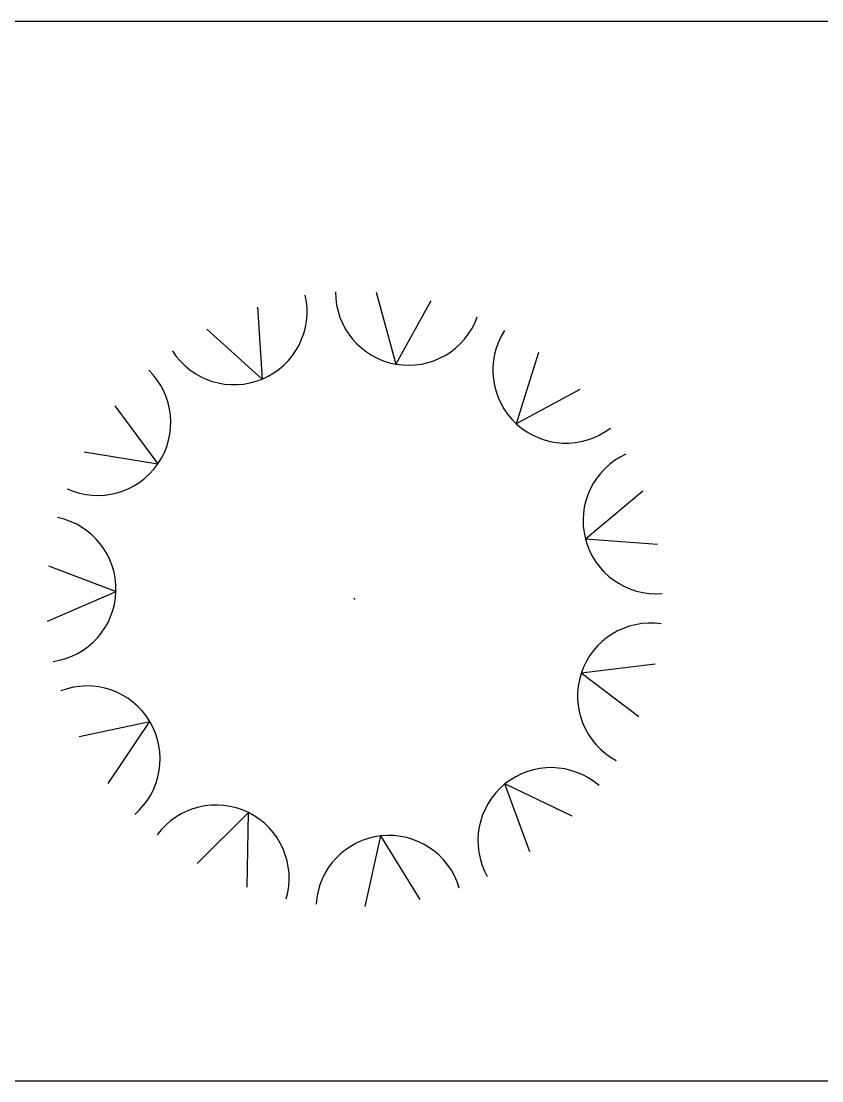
# Model space of a CAD drawing. Header units: millimetres. Extents: x -4017 to 59953, y -688 to 66564.
# Drawn here: x 48743 to 50841, y 34284 to 37063 of the extents above; entities that cross this region are included whole.
import ezdxf

# ---------------------------------------------------------------- set-up
doc = ezdxf.new("R2010")
doc.units = ezdxf.units.MM
doc.layers.add('www.cad-blocks.net', color=7, linetype='Continuous')

# ---------------------------------------------------------------- blocks, each defined once
blk = doc.blocks.new('A$C516926BB')
for p, q in [((0, 27.6876), (62.4121, 27.6876)), ((0, 24.9084), (62.4121, 24.9084))]:
    blk.add_line(p, q)
blk = doc.blocks.new('A$C405F41CC')
for p, q in [((0.8614, 1.611), (0.9131, 1.4221)), ((1.0047, 1.5878), (0.9131, 1.4221)), ((0.5504, 1.5719), (0.5629, 1.383)), ((0.4173, 1.5139), (0.5629, 1.383)), ((1.2874, 1.4525), (1.2289, 1.2657)), ((1.3955, 1.3555), (1.2289, 1.2657)), ((0.1768, 1.3129), (0.2895, 1.1608)), ((0.0962, 1.1922), (0.2895, 1.1608)), ((1.5602, 1.0889), (1.4099, 0.9634)), ((1.5986, 0.9489), (1.4099, 0.9634)), ((0.0026, 0.8931), (0.1796, 0.826)), ((0, 0.7479), (0.1796, 0.826)), ((1.5931, 0.6355), (1.3988, 0.6112)), ((1.5497, 0.497), (1.3988, 0.6112)), ((0.083, 0.4457), (0.2681, 0.4849)), ((0.1593, 0.3221), (0.2681, 0.4849)), ((1.2642, 0.1432), (1.199, 0.3209)), ((1.3756, 0.2364), (1.199, 0.3209)), ((0.3925, 0.1127), (0.527, 0.2459)), ((0.5234, 0.0501), (0.527, 0.2459)), ((0.8328, 0), (0.874, 0.1847)), ((0.9769, 0.0181), (0.874, 0.1847))]:
    blk.add_line(p, q)
for centre, start, end in [((0.4889, 1.5597), 212.5214, 12.947), ((0.9464, 1.6107), 179.7941, 340.2197), ((1.3588, 1.4064), 147.0668, 307.4924), ((0.1317, 1.2694), 245.2486, 45.6743), ((1.5953, 1.0115), 114.3396, 274.7652), ((-0.0119, 0.8321), 277.9759, 78.4015), ((1.5808, 0.5514), 81.6123, 242.0379), ((0.1038, 0.3865), 310.7032, 111.1288), ((1.3198, 0.1723), 48.885, 209.3106), ((0.4419, 0.0743), 343.4305, 143.8561), ((0.8953, -0.0056), 16.1577, 176.5833)]:
    blk.add_arc(centre, 0.1915, start, end)
blk.add_point((0.8046, 0.8062))

msp = doc.modelspace()

# ---------------------------------------------------------------- block references
at = {"xscale": 1000, "yscale": 1000, "zscale": 1000}
msp.add_blockref('A$C405F41CC', (48811.7, 34741.6), dxfattribs=at)
at = {"layer": 'www.cad-blocks.net', "color": 155, "true_color": 0x546d8e, "xscale": 1000, "yscale": 1000, "zscale": 1000}
msp.add_blockref('A$C516926BB', (-2458.7, 9375.6), dxfattribs=at)

doc.saveas('drawing.dxf')
